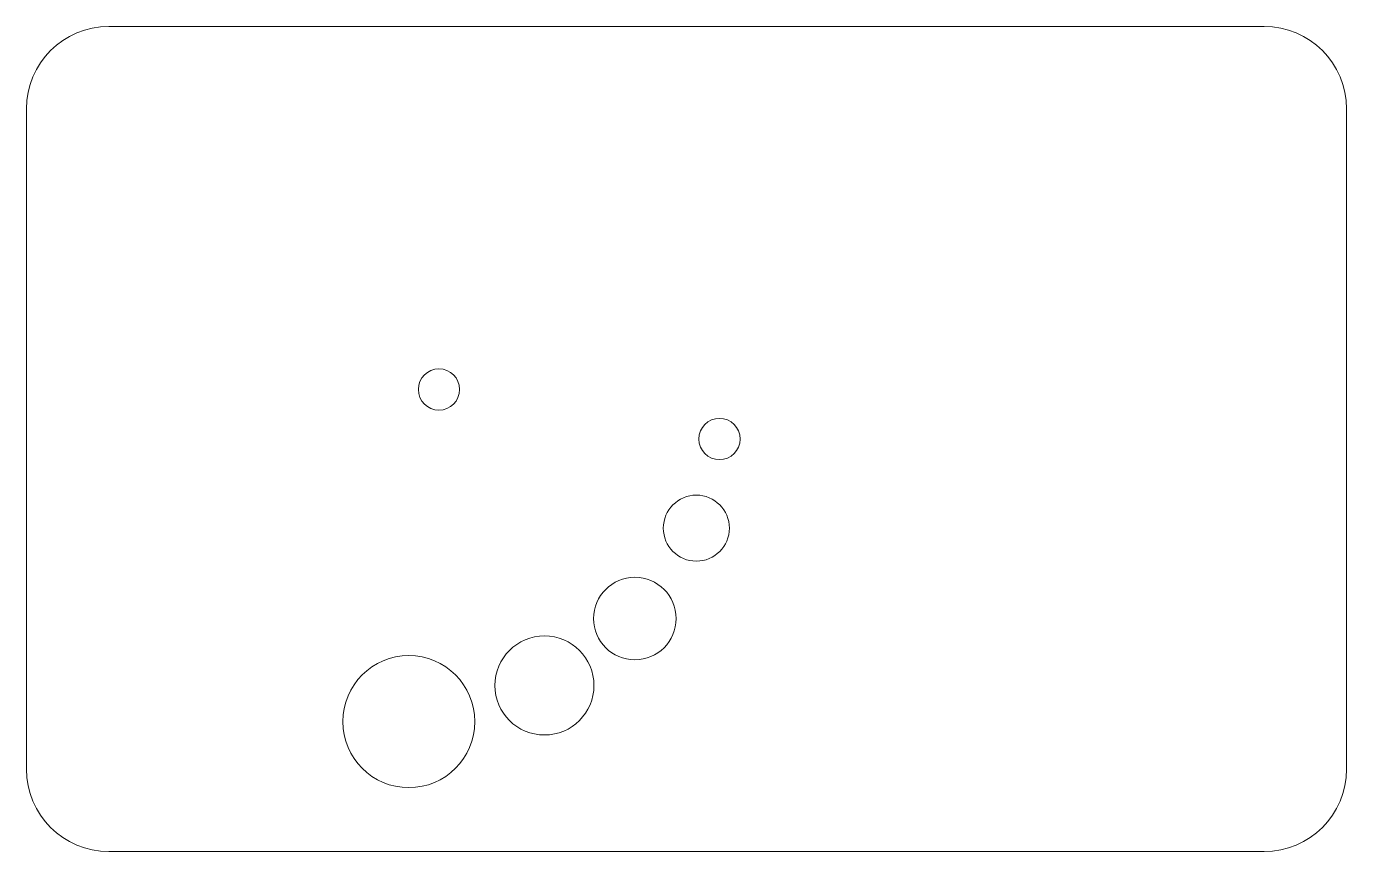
# Model space of a CAD drawing. Header units: millimetres. Extents: x 0 to 80, y 0 to 50.
import ezdxf

# ---------------------------------------------------------------- set-up
doc = ezdxf.new("R2010")
doc.units = ezdxf.units.MM

msp = doc.modelspace()

# ---------------------------------------------------------------- linework, layer by layer
at = {"color": 7, "linetype": 'Continuous', "lineweight": 15}
for p, q in [((75, 50), (5, 50)), ((0, 45), (0, 5)), ((80, 5), (80, 45)), ((5, 0), (75, 0))]:
    msp.add_line(p, q, dxfattribs=at)
for centre, radius in [((25, 28), 1.25), ((42, 25), 1.25), ((40.596, 19.598), 2), ((36.87, 14.12), 2.5), ((31.392, 10.066), 3), ((23.174, 7.874), 4)]:
    msp.add_circle(centre, radius, dxfattribs=at)
for centre, start, end in [((5, 45), 90, 180), ((75, 45), 0, 90), ((5, 5), 180, 270), ((75, 5), 270, 0)]:
    msp.add_arc(centre, 5, start, end, dxfattribs=at)

doc.saveas('drawing.dxf')
